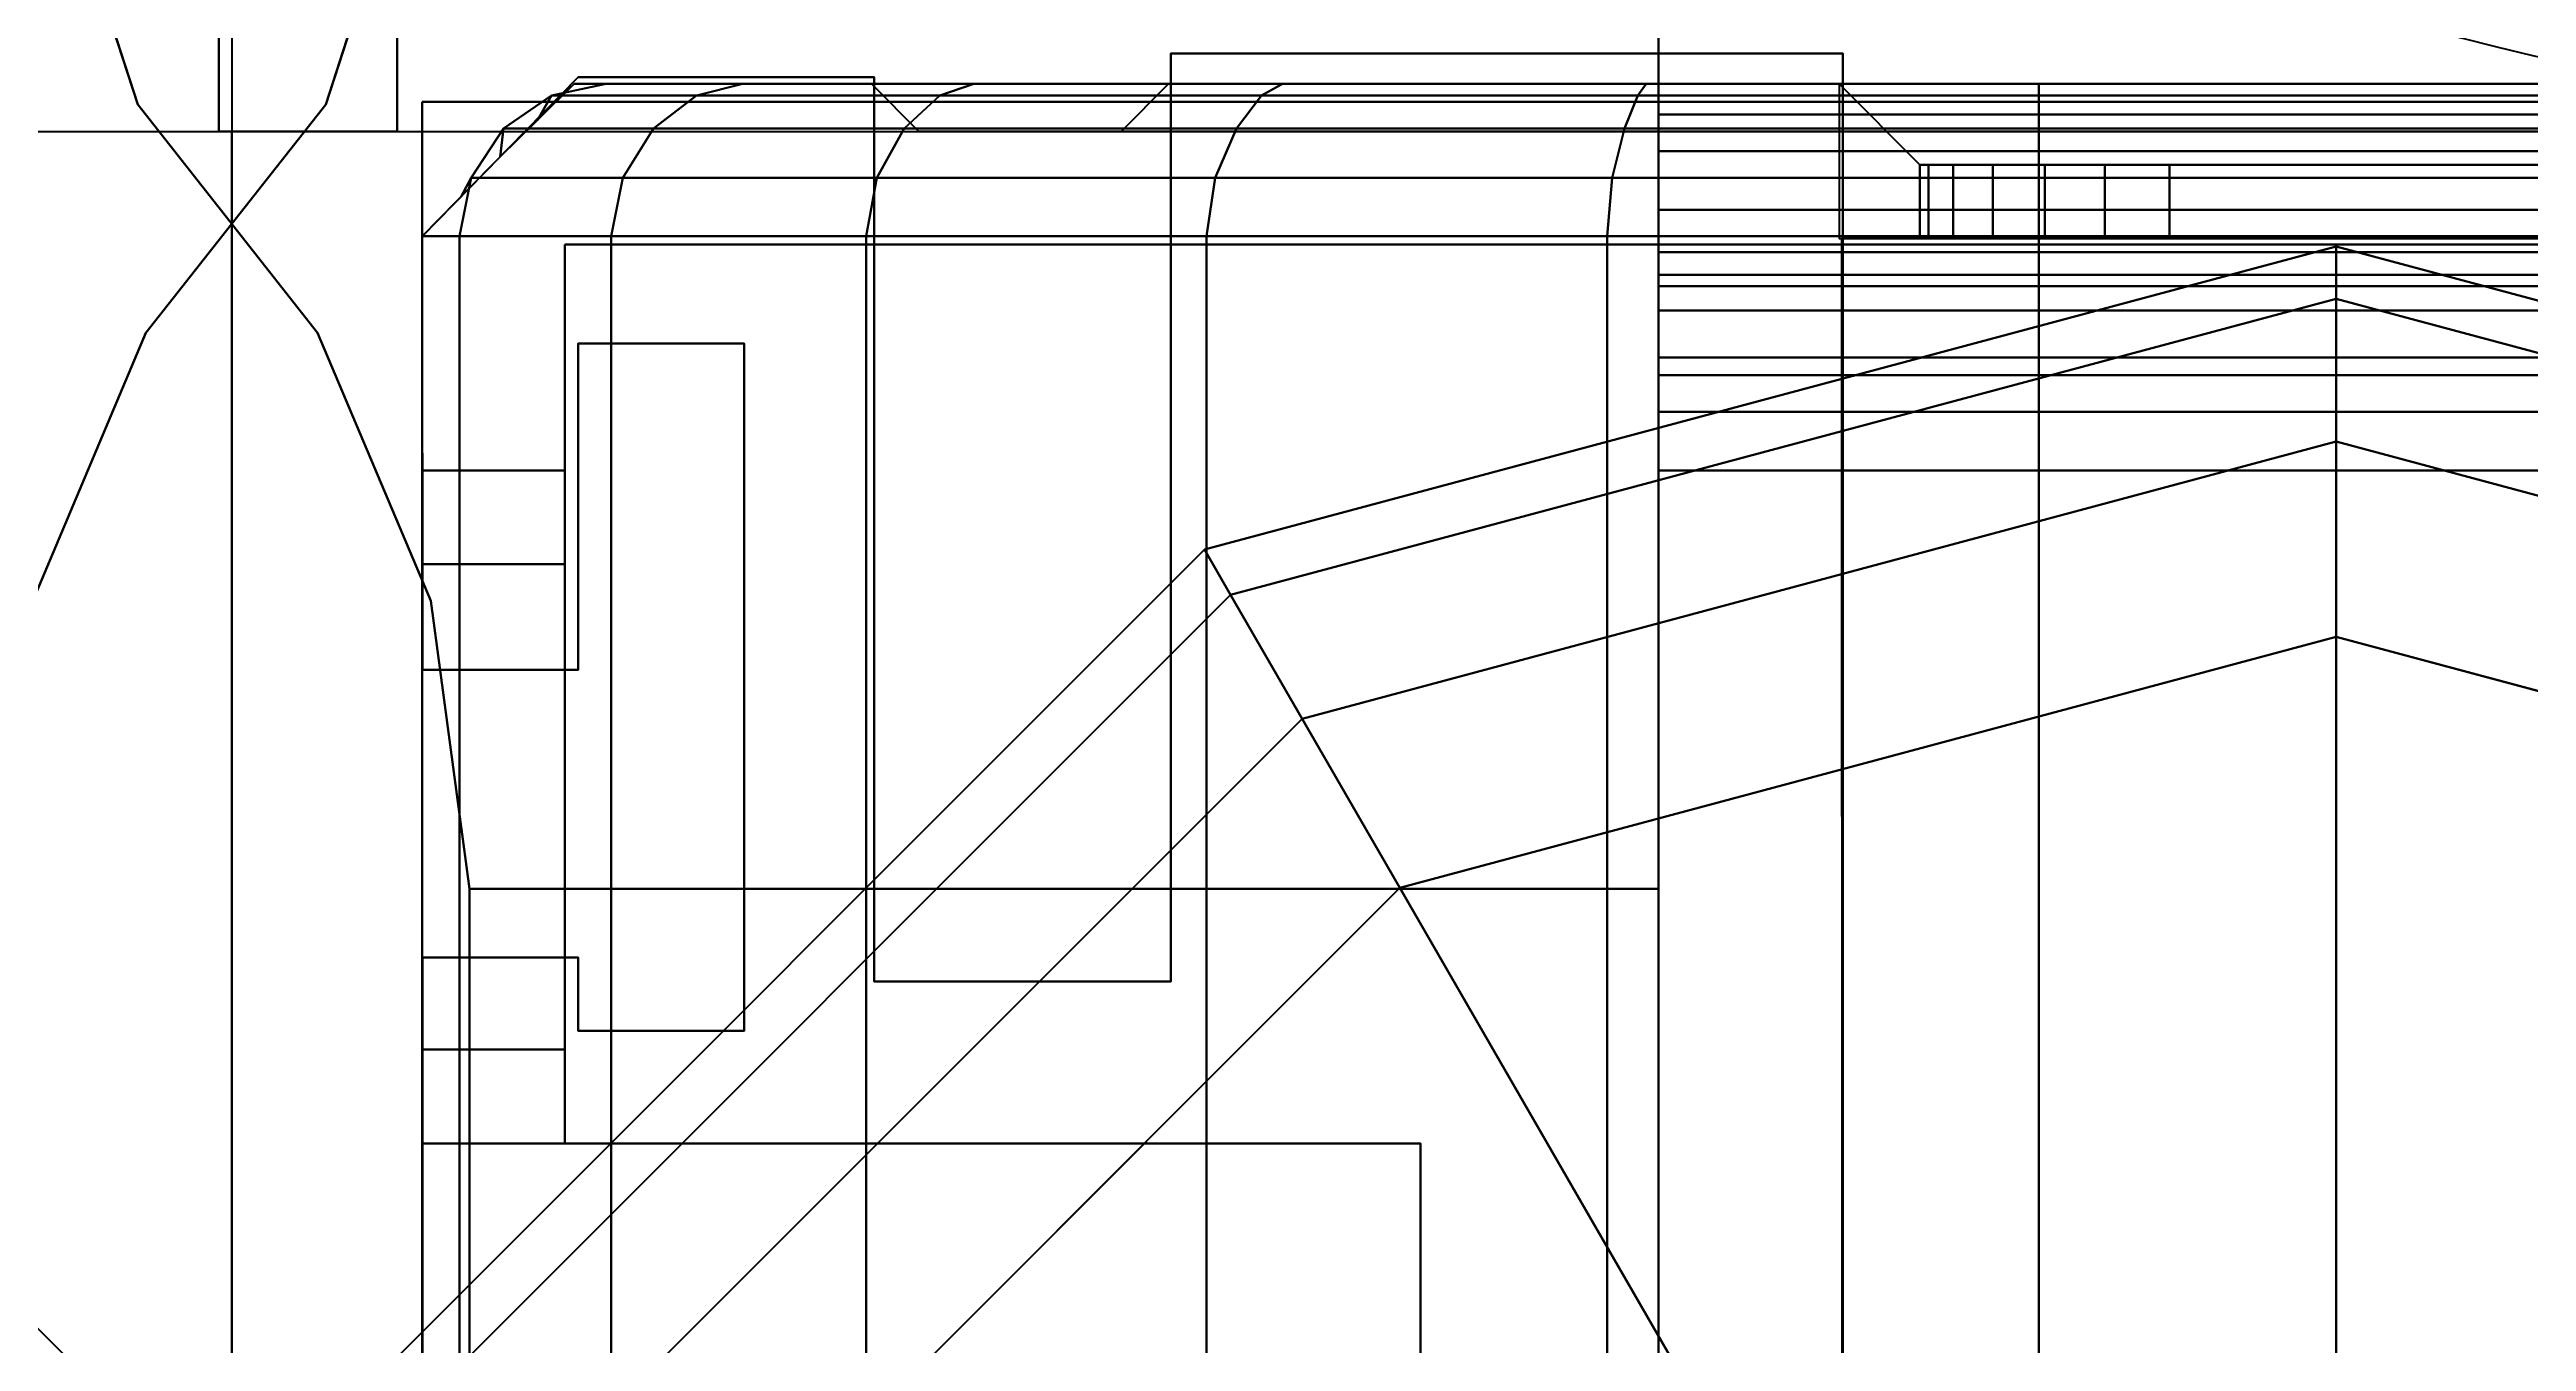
# Model space of a CAD drawing. Extents: x -170 to 1783, y -20 to 1205.
# Drawn here: x 216.554 to 217.596, y 979.902 to 980.445 of the extents above; entities that cross this region are included whole.
import ezdxf
from ezdxf.enums import TextEntityAlignment as Align

# ---------------------------------------------------------------- set-up
doc = ezdxf.new("R2010")
doc.units = 0
doc.header["$LTSCALE"] = 96
doc.header["$MEASUREMENT"] = 0
for name, color, linetype in [('A-FURN-3-PANEL-GLIDE', 7, 'Continuous'), ('A-FURN-3-PANEL-RACE', 7, 'Continuous'), ('A-FURN-3-PANEL-SIDE1', 7, 'Continuous'), ('A-FURN-3-PANEL-TOPCAP', 7, 'Continuous'), ('A-FURN-3-PANEL-TRIM', 7, 'Continuous'), ('A-FURN-3-WKSF-BRACKET', 7, 'Continuous'), ('A-FURN-P-PNLS', 7, 'Continuous'), ('A-FURN-P-WKSF', 7, 'Continuous'), ('A-FURN-P-WKSF-SUPPORT', 7, 'Continuous'), ('MAIN_FURN', 7, 'Continuous'), ('MAIN_PANEL', 7, 'Continuous'), ('MAIN_WKSURF', 7, 'Continuous'), ('MAIN_WRKSFC-SUPP', 7, 'Continuous')]:
    doc.layers.add(name, color=color, linetype=linetype)

# ---------------------------------------------------------------- blocks, each defined once
blk = doc.blocks.new('EC-EFP-444')
at = {"layer": 'A-FURN-3-PANEL-GLIDE', "color": 20, "linetype": 'Continuous', "invisible_edges": 12}
for points in [[(47.115, 1), (46.433, 0.6063), (46.7213, 0.318)], [(47.115, 1), (46.7213, 0.318), (47.115, 0.2125)], [(47.115, 1), (47.115, 0.2125), (47.5088, 0.318)], [(47.115, 1), (47.5088, 0.318), (47.797, 0.6063)]]:
    blk.add_3dface(points, dxfattribs=at)
at = {"layer": 'A-FURN-3-PANEL-GLIDE', "color": 20, "linetype": 'Continuous'}
for points in [[(47.2904, 0.8988, 0.3285), (47.797, 0.6063, 0.3285), (47.5088, 0.318, 0.3285), (47.2163, 0.8246, 0.3285)], [(47.115, 0.7975, 0.3285), (47.115, 0.2125, 0.3285), (46.7213, 0.318, 0.3285), (47.0138, 0.8246, 0.3285)], [(47.2163, 0.8246, 0.3285), (47.5088, 0.318, 0.3285), (47.115, 0.2125, 0.3285), (47.115, 0.7975, 0.3285)], [(47.797, 0.6063, 0.3285), (47.8681, 0.5652, 0.3065), (47.5498, 0.2469, 0.3065), (47.5088, 0.318, 0.3285)], [(47.8681, 0.5652, 0.022), (47.797, 0.6063), (47.5088, 0.318), (47.5498, 0.2469, 0.022)], [(47.8681, 0.5652, 0.3065), (47.9202, 0.5351, 0.2464), (47.5799, 0.1948, 0.2464), (47.5498, 0.2469, 0.3065)], [(47.9202, 0.5351, 0.0821), (47.8681, 0.5652, 0.022), (47.5498, 0.2469, 0.022), (47.5799, 0.1948, 0.0821)], [(47.9202, 0.5351, 0.2464), (47.9392, 0.5241, 0.1642), (47.5909, 0.1758, 0.1642), (47.5799, 0.1948, 0.2464)], [(47.9392, 0.5241, 0.1642), (47.9202, 0.5351, 0.0821), (47.5799, 0.1948, 0.0821), (47.5909, 0.1758, 0.1642)], [(47.115, 0.2125, 0.3285), (47.115, 0.1304, 0.3065), (46.6802, 0.2469, 0.3065), (46.7213, 0.318, 0.3285)], [(47.115, 0.1304, 0.022), (47.115, 0.2125), (46.7213, 0.318), (46.6802, 0.2469, 0.022)], [(47.5088, 0.318, 0.3285), (47.5498, 0.2469, 0.3065), (47.115, 0.1304, 0.3065), (47.115, 0.2125, 0.3285)], [(47.5498, 0.2469, 0.022), (47.5088, 0.318), (47.115, 0.2125), (47.115, 0.1304, 0.022)], [(47.115, 0.1304, 0.3065), (47.115, 0.0703, 0.2464), (46.6501, 0.1948, 0.2464), (46.6802, 0.2469, 0.3065)], [(47.115, 0.0703, 0.0821), (47.115, 0.1304, 0.022), (46.6802, 0.2469, 0.022), (46.6501, 0.1948, 0.0821)], [(47.5498, 0.2469, 0.3065), (47.5799, 0.1948, 0.2464), (47.115, 0.0703, 0.2464), (47.115, 0.1304, 0.3065)], [(47.5799, 0.1948, 0.0821), (47.5498, 0.2469, 0.022), (47.115, 0.1304, 0.022), (47.115, 0.0703, 0.0821)], [(47.115, 0.0703, 0.2464), (47.115, 0.0483, 0.1642), (46.6391, 0.1758, 0.1642), (46.6501, 0.1948, 0.2464)], [(47.115, 0.0483, 0.1642), (47.115, 0.0703, 0.0821), (46.6501, 0.1948, 0.0821), (46.6391, 0.1758, 0.1642)], [(47.5799, 0.1948, 0.2464), (47.5909, 0.1758, 0.1642), (47.115, 0.0483, 0.1642), (47.115, 0.0703, 0.2464)], [(47.5909, 0.1758, 0.1642), (47.5799, 0.1948, 0.0821), (47.115, 0.0703, 0.0821), (47.115, 0.0483, 0.1642)]]:
    blk.add_3dface(points, dxfattribs=at)
at = {"layer": 'A-FURN-3-PANEL-RACE', "color": 40, "linetype": 'Continuous'}
for points, invisible_edges in [([(0.5, 0.7375, 0.4563), (2.098, 0.7375, 0.4563), (47.5, 0.4255, 0.4563), (0.5, 0.4255, 0.4563)], 6), ([(0.5, 0.7375, 0.3963), (0.5, 0.4255, 0.3963), (47.5, 0.4255, 0.3963), (2.098, 0.7375, 0.3963)], 6), ([(45.902, 0.7375, 0.4563), (47.5, 0.7375, 0.4563), (47.5, 0.4255, 0.4563), (2.098, 0.7375, 0.4563)], 12), ([(45.902, 0.7375, 0.3963), (2.098, 0.7375, 0.3963), (47.5, 0.4255, 0.3963), (47.5, 0.7375, 0.3963)], 3), ([(0.5, 0.4255, 0.3963), (0.08, 0.4255, 0.3963), (0.08, -0.0125, 0.3963), (47.92, -0.0125, 0.3963)], 8), ([(0.5, 0.4255, 0.4563), (47.86, 0.0475, 0.4563), (0.14, 0.0475, 0.4563), (0.14, 0.4255, 0.4563)], 1), ([(47.5, 0.4255, 0.3963), (0.5, 0.4255, 0.3963), (47.92, -0.0125, 0.3963), (47.92, 0.4255, 0.3963)], 3), ([(47.5, 0.4255, 0.4563), (47.86, 0.4255, 0.4563), (47.86, 0.0475, 0.4563), (0.5, 0.4255, 0.4563)], 12), ([(47.5, 0.4255, 0.3963), (47.92, 0.4255, 0.3963), (47.86, 0.4255, 0.4563), (47.5, 0.4255, 0.4563)], 2), ([(47.92, 0.4255, 0.3963), (47.92, 0.4255, 1.7894), (47.86, 0.4255, 1.7894), (47.86, 0.4255, 0.4563)], 8), ([(47.86, 0.4255, 1.7894), (47.86, 0.386, 1.7894), (47.86, 0.1819, 1.4986), (47.86, 0.4255, 0.4563)], 4), ([(47.86, 0.4255, 0.4563), (47.86, 0.1819, 1.4986), (47.86, 0.1425, 1.4986), (47.86, 0.0475, 0.4563)], 5), ([(47.86, 0.1425, 3.1951), (47.86, 0.4255, 3.245), (47.86, 0.4255, 3.515), (47.86, 0.0475, 3.515)], 8), ([(47.86, 0.4255, 3.515), (47.92, 0.4255, 3.515), (47.92, -0.0125, 3.515), (47.86, 0.0475, 3.515)], 4), ([(47.92, 0.386, 1.7894), (47.92, 0.4255, 1.7894), (47.92, 0.4255, 0.3963), (47.92, 0.1819, 1.4986)], 4), ([(47.92, 0.1819, 1.4986), (47.92, 0.4255, 0.3963), (47.92, -0.0125, 0.3963), (47.92, 0.1425, 1.4986)], 5), ([(47.92, 0.4255, 3.245), (47.92, 0.1425, 3.1951), (47.92, -0.0125, 3.515), (47.92, 0.4255, 3.515)], 2), ([(47.4, 0.1425, 4.1797), (47.4, 0.1179, 4.1764), (47.4, 0.1024, 4.2344), (47.4, 0.1425, 4.2397)], 2), ([(47.86, 0.0475, 0.4563), (47.86, 0.1425, 1.4986), (47.86, 0.1425, 3.1951), (47.86, 0.0475, 3.515)], 5), ([(47.92, 0.1425, 3.1951), (47.92, 0.1425, 1.4986), (47.92, -0.0125, 0.3963), (47.92, -0.0125, 3.515)], 10), ([(47.4, 0.1179, 4.1764), (47.4, 0.095, 4.1669), (47.4, 0.065, 4.2189), (47.4, 0.1024, 4.2344)], 10), ([(47.4, 0.095, 4.1669), (47.4, 0.0753, 4.1519), (47.4, 0.0329, 4.1943), (47.4, 0.065, 4.2189)], 10), ([(47.4, 0.0753, 4.1519), (47.4, 0.0602, 4.1322), (47.4, 0.0082, 4.1622), (47.4, 0.0329, 4.1943)], 10), ([(47.4, 0.0602, 4.1322), (47.4, 0.0507, 4.1093), (47.4, -0.0072, 4.1248), (47.4, 0.0082, 4.1622)], 10), ([(0.14, 0.0475, 0.4563), (47.86, 0.0475, 0.4563), (47.86, 0.0475, 3.515), (0.14, 0.0475, 3.515)], 4), ([(0.6, 0.0475, 3.515), (47.4, 0.0475, 3.515), (47.4, 0.0475, 4.0847), (0.6, 0.0475, 4.0847)], 1), ([(47.4, 0.0507, 4.1093), (47.4, 0.0475, 4.0847), (47.4, -0.0125, 4.0847), (47.4, -0.0072, 4.1248)], 10), ([(47.4, 0.0475, 3.515), (47.4, -0.0125, 3.515), (47.4, -0.0125, 4.0847), (47.4, 0.0475, 4.0847)], 4), ([(47.86, 0.0475, 3.515), (47.92, -0.0125, 3.515), (47.4, -0.0125, 3.515), (47.4, 0.0475, 3.515)], 1), ([(47.92, -0.0125, 3.515), (47.92, -0.0125, 0.3963), (0.08, -0.0125, 0.3963), (0.08, -0.0125, 3.515)], 8), ([(47.4, -0.0125, 4.0847), (47.4, -0.0125, 3.515), (0.6, -0.0125, 3.515), (0.6, -0.0125, 4.0847)], 2)]:
    blk.add_3dface(points, dxfattribs=dict(at, invisible_edges=invisible_edges))
for points in [[(47.5, 0.7375, 0.3963), (47.5, 0.4255, 0.3963), (47.5, 0.4255, 0.4563), (47.5, 0.7375, 0.4563)], [(47.86, 0.4255, 3.245), (47.92, 0.4255, 3.245), (47.92, 0.4255, 3.515), (47.86, 0.4255, 3.515)], [(47.92, 0.4255, 1.7894), (47.92, 0.386, 1.7894), (47.86, 0.386, 1.7894), (47.86, 0.4255, 1.7894)], [(47.86, 0.1425, 3.1951), (47.92, 0.1425, 3.1951), (47.92, 0.4255, 3.245), (47.86, 0.4255, 3.245)], [(47.92, 0.386, 1.7894), (47.92, 0.1819, 1.4986), (47.86, 0.1819, 1.4986), (47.86, 0.386, 1.7894)], [(47.92, 0.1819, 1.4986), (47.92, 0.1425, 1.4986), (47.86, 0.1425, 1.4986), (47.86, 0.1819, 1.4986)], [(47.4, 0.1425, 4.1797), (47.4, 0.1425, 4.2397), (0.6, 0.1425, 4.2397), (0.6, 0.1425, 4.1797)], [(47.4, 0.1425, 4.2397), (47.4, 0.1024, 4.2344), (0.6, 0.1024, 4.2344), (0.6, 0.1425, 4.2397)], [(0.6, 0.1425, 4.1797), (0.6, 0.1179, 4.1764), (47.4, 0.1179, 4.1764), (47.4, 0.1425, 4.1797)], [(47.86, 0.1425, 1.4986), (47.92, 0.1425, 1.4986), (47.92, 0.1425, 3.1951), (47.86, 0.1425, 3.1951)], [(0.6, 0.1179, 4.1764), (0.6, 0.095, 4.1669), (47.4, 0.095, 4.1669), (47.4, 0.1179, 4.1764)], [(47.4, 0.1024, 4.2344), (47.4, 0.065, 4.2189), (0.6, 0.065, 4.2189), (0.6, 0.1024, 4.2344)], [(0.6, 0.095, 4.1669), (0.6, 0.0753, 4.1519), (47.4, 0.0753, 4.1519), (47.4, 0.095, 4.1669)], [(0.6, 0.0753, 4.1519), (0.6, 0.0602, 4.1322), (47.4, 0.0602, 4.1322), (47.4, 0.0753, 4.1519)], [(47.4, 0.065, 4.2189), (47.4, 0.0329, 4.1943), (0.6, 0.0329, 4.1943), (0.6, 0.065, 4.2189)], [(0.6, 0.0602, 4.1322), (0.6, 0.0507, 4.1093), (47.4, 0.0507, 4.1093), (47.4, 0.0602, 4.1322)], [(0.6, 0.0507, 4.1093), (0.6, 0.0475, 4.0847), (47.4, 0.0475, 4.0847), (47.4, 0.0507, 4.1093)], [(47.4, 0.0329, 4.1943), (47.4, 0.0082, 4.1622), (0.6, 0.0082, 4.1622), (0.6, 0.0329, 4.1943)], [(47.4, 0.0082, 4.1622), (47.4, -0.0072, 4.1248), (0.6, -0.0072, 4.1248), (0.6, 0.0082, 4.1622)], [(47.4, -0.0072, 4.1248), (47.4, -0.0125, 4.0847), (0.6, -0.0125, 4.0847), (0.6, -0.0072, 4.1248)]]:
    blk.add_3dface(points, dxfattribs=at)
at = {"layer": 'A-FURN-3-PANEL-SIDE1', "color": 7, "linetype": 'Continuous'}
for points in [[(47.3224, 1.955, 43.7401), (47.3228, 0.045, 43.7401), (0.6776, 0.045, 43.7401), (0.6776, 1.955, 43.7401)], [(47.3224, 0.045, 4.2397), (47.3224, 1.955, 4.2397), (0.6776, 1.955, 4.2397), (0.6776, 0.045, 4.2397)], [(47.3228, 0.045, 43.7401), (47.3224, 1.955, 43.7401), (47.3224, 1.955, 4.2397), (47.3224, 0.045, 4.2397)], [(47.3228, 0.045, 43.7401), (47.3224, 0.045, 4.2397), (0.6776, 0.045, 4.2397), (0.6776, 0.045, 43.7401)]]:
    blk.add_3dface(points, dxfattribs=at)
at = {"layer": 'A-FURN-3-PANEL-TOPCAP', "color": 60, "linetype": 'Continuous'}
for points, invisible_edges in [([(47.324, 2.02, 43.635), (47.324, -0.02, 43.635), (47.606, -0.02, 43.635), (47.606, 2.02, 43.635)], 5), ([(47.606, 2.02, 43.635), (47.606, -0.02, 43.635), (47.6259, 0, 43.635), (47.6259, 2, 43.635)], 5), ([(47.711, 2, 43.635), (47.711, 0, 43.635), (47.731, -0.02, 43.635), (47.731, 2.02, 43.635)], 5), ([(47.856, -0.02, 43.635), (47.856, 2.02, 43.635), (47.731, 2.02, 43.635), (47.731, -0.02, 43.635)], 5), ([(47.8715, 2.0047, 43.635), (47.856, 2.02, 43.635), (47.856, -0.02, 43.635), (47.8715, -0.0047, 43.635)], 10), ([(47.8715, -0.0047, 43.635), (47.8871, 0.0106, 43.635), (47.8871, 1.9894, 43.635), (47.8715, 2.0047, 43.635)], 10), ([(47.711, 0, 43.635), (47.711, 2, 43.635), (47.6259, 2, 43.635), (47.6259, 0, 43.635)], 5), ([(47.9035, 1.9727, 43.635), (47.8871, 1.9894, 43.635), (47.8871, 0.0106, 43.635), (47.9035, 0.0273, 43.635)], 10), ([(47.9035, 0.0273, 43.635), (47.92, 0.044, 43.635), (47.92, 1.956, 43.635), (47.9035, 1.9727, 43.635)], 8), ([(0.815, 0.045, 43.7401), (0.815, -0.02, 43.7741), (47.185, 0.014, 43.7401), (47.185, 0.045, 43.7401)], 1), ([(47.185, -0.02, 43.7741), (47.185, 0.014, 43.7401), (0.815, 0.014, 43.7401), (0.815, -0.02, 43.7741)], 5), ([(47.185, -0.02, 43.7741), (47.221, -0.02, 43.7693), (47.2122, 0.014, 43.7365), (47.185, 0.014, 43.7401)], 10), ([(47.221, -0.02, 43.7693), (47.2545, -0.02, 43.7554), (47.2375, 0.014, 43.726), (47.2122, 0.014, 43.7365)], 10), ([(47.2545, -0.02, 43.7554), (47.2833, -0.02, 43.7333), (47.2593, 0.014, 43.7093), (47.2375, 0.014, 43.726)], 10), ([(47.2833, -0.02, 43.7333), (47.3054, -0.02, 43.7045), (47.276, 0.014, 43.6875), (47.2593, 0.014, 43.7093)], 10), ([(47.3054, -0.02, 43.7045), (47.3193, -0.02, 43.671), (47.2864, 0.014, 43.6622), (47.276, 0.014, 43.6875)], 10), ([(47.3193, -0.02, 43.671), (47.324, -0.02, 43.635), (47.29, 0.014, 43.635), (47.2864, 0.014, 43.6622)], 8), ([(0.76, -0.02, 44.161), (47.24, -0.02, 44.161), (47.24, 0, 44.141), (0.76, 0, 44.141)], 10), ([(47.24, 0, 44.056), (0.76, 0, 44.056), (0.76, 0, 44.141), (47.24, 0, 44.141)], 10), ([(0.76, 0, 44.056), (47.24, 0, 44.056), (47.24, -0.02, 44.036), (0.76, -0.02, 44.036)], 10), ([(47.3727, -0.02, 44.1426), (47.3676, 0, 44.1232), (47.24, 0, 44.141), (47.24, -0.02, 44.161)], 5), ([(47.3676, 0, 44.1232), (47.3456, 0, 44.0411), (47.24, 0, 44.056), (47.24, 0, 44.141)], 5), ([(47.3456, 0, 44.0411), (47.3404, -0.02, 44.0218), (47.24, -0.02, 44.036), (47.24, 0, 44.056)], 5), ([(47.4431, 0, 43.998), (47.4331, -0.02, 43.9807), (47.3404, -0.02, 44.0218), (47.3456, 0, 44.0411)], 5), ([(47.4856, 0, 44.0717), (47.4431, 0, 43.998), (47.3456, 0, 44.0411), (47.3676, 0, 44.1232)], 5), ([(47.4956, -0.02, 44.0891), (47.4856, 0, 44.0717), (47.3676, 0, 44.1232), (47.3727, -0.02, 44.1426)], 5), ([(47.5252, 0, 43.9301), (47.5111, -0.02, 43.9159), (47.4331, -0.02, 43.9807), (47.4431, 0, 43.998)], 5), ([(47.5854, 0, 43.9903), (47.5252, 0, 43.9301), (47.4431, 0, 43.998), (47.4856, 0, 44.0717)], 5), ([(47.5995, -0.02, 44.0044), (47.5854, 0, 43.9903), (47.4856, 0, 44.0717), (47.4956, -0.02, 44.0891)], 5), ([(47.5858, 0, 43.8424), (47.5685, -0.02, 43.8323), (47.5111, -0.02, 43.9159), (47.5252, 0, 43.9301)], 5), ([(47.6595, 0, 43.8849), (47.5858, 0, 43.8424), (47.5252, 0, 43.9301), (47.5854, 0, 43.9903)], 5), ([(47.6202, 0, 43.7415), (47.601, -0.02, 43.7363), (47.5685, -0.02, 43.8323), (47.5858, 0, 43.8424)], 5), ([(47.6768, -0.02, 43.8949), (47.6595, 0, 43.8849), (47.5854, 0, 43.9903), (47.5995, -0.02, 44.0044)], 5), ([(47.7024, 0, 43.7635), (47.6202, 0, 43.7415), (47.5858, 0, 43.8424), (47.6595, 0, 43.8849)], 5), ([(47.6259, 0, 43.635), (47.606, -0.02, 43.635), (47.601, -0.02, 43.7363), (47.6202, 0, 43.7415)], 4), ([(47.711, 0, 43.635), (47.6259, 0, 43.635), (47.6202, 0, 43.7415), (47.7024, 0, 43.7635)], 4), ([(47.7217, -0.02, 43.7687), (47.7024, 0, 43.7635), (47.6595, 0, 43.8849), (47.6768, -0.02, 43.8949)], 5), ([(47.731, -0.02, 43.635), (47.711, 0, 43.635), (47.7024, 0, 43.7635), (47.7217, -0.02, 43.7687)], 4), ([(0.76, -0.02, 44.161), (0.76, -0.02, 44.286), (47.24, -0.02, 44.286), (47.24, -0.02, 44.161)], 5), ([(47.185, -0.02, 43.7741), (0.815, -0.02, 43.7741), (0.76, -0.02, 44.036), (47.24, -0.02, 44.036)], 10), ([(47.185, -0.02, 43.7741), (47.24, -0.02, 44.036), (47.3404, -0.02, 44.0218), (47.221, -0.02, 43.7693)], 5), ([(47.4331, -0.02, 43.9807), (47.2545, -0.02, 43.7554), (47.221, -0.02, 43.7693), (47.3404, -0.02, 44.0218)], 5), ([(47.4051, -0.02, 44.2633), (47.3727, -0.02, 44.1426), (47.24, -0.02, 44.161), (47.24, -0.02, 44.286)], 5), ([(47.2545, -0.02, 43.7554), (47.4331, -0.02, 43.9807), (47.5111, -0.02, 43.9159), (47.2833, -0.02, 43.7333)], 5), ([(47.5685, -0.02, 43.8323), (47.3054, -0.02, 43.7045), (47.2833, -0.02, 43.7333), (47.5111, -0.02, 43.9159)], 5), ([(47.3054, -0.02, 43.7045), (47.5685, -0.02, 43.8323), (47.601, -0.02, 43.7363), (47.3193, -0.02, 43.671)], 5), ([(47.3193, -0.02, 43.671), (47.601, -0.02, 43.7363), (47.606, -0.02, 43.635), (47.324, -0.02, 43.635)], 1), ([(47.5581, -0.02, 44.1974), (47.4956, -0.02, 44.0891), (47.3727, -0.02, 44.1426), (47.4051, -0.02, 44.2633)], 5), ([(47.6879, -0.02, 44.0929), (47.5995, -0.02, 44.0044), (47.4956, -0.02, 44.0891), (47.5581, -0.02, 44.1974)], 5), ([(47.7851, -0.02, 43.9575), (47.6768, -0.02, 43.8949), (47.5995, -0.02, 44.0044), (47.6879, -0.02, 44.0929)], 5), ([(47.8425, -0.02, 43.8011), (47.7217, -0.02, 43.7687), (47.6768, -0.02, 43.8949), (47.7851, -0.02, 43.9575)], 5), ([(47.856, -0.02, 43.635), (47.731, -0.02, 43.635), (47.7217, -0.02, 43.7687), (47.8425, -0.02, 43.8011)], 4)]:
    blk.add_3dface(points, dxfattribs=dict(at, invisible_edges=invisible_edges))
for points in [[(0.76, 0.044, 44.35), (0.76, 1.956, 44.35), (47.24, 1.956, 44.35), (47.24, 0.044, 44.35)], [(47.4216, 0.044, 44.3252), (47.24, 0.044, 44.35), (47.24, 1.956, 44.35), (47.4216, 1.956, 44.3252)], [(47.5901, 0.044, 44.2528), (47.4216, 0.044, 44.3252), (47.4216, 1.956, 44.3252), (47.5901, 1.956, 44.2528)], [(47.7332, 0.044, 44.1382), (47.5901, 0.044, 44.2528), (47.5901, 1.956, 44.2528), (47.7332, 1.956, 44.1382)], [(47.8405, 0.044, 43.9895), (47.7332, 0.044, 44.1382), (47.7332, 1.956, 44.1382), (47.8405, 1.956, 43.9895)], [(47.9043, 0.044, 43.8177), (47.8405, 0.044, 43.9895), (47.8405, 1.956, 43.9895), (47.9043, 1.956, 43.8177)], [(47.92, 0.044, 43.635), (47.9043, 0.044, 43.8177), (47.9043, 1.956, 43.8177), (47.92, 1.956, 43.635)], [(0.76, 0.0195, 44.3451), (0.76, 0.044, 44.35), (47.24, 0.044, 44.35), (47.24, 0.0195, 44.3451)], [(47.185, 0.045, 43.7401), (47.185, 0.014, 43.7401), (47.2122, 0.014, 43.7365), (47.2122, 0.045, 43.7365)], [(47.2122, 0.045, 43.7365), (47.2122, 0.014, 43.7365), (47.2375, 0.014, 43.726), (47.2375, 0.045, 43.726)], [(47.2375, 0.045, 43.726), (47.2375, 0.014, 43.726), (47.2593, 0.014, 43.7093), (47.2593, 0.045, 43.7093)], [(47.4216, 0.044, 44.3252), (47.4194, 0.0195, 44.3203), (47.24, 0.0195, 44.3451), (47.24, 0.044, 44.35)], [(47.2593, 0.045, 43.7093), (47.2593, 0.014, 43.7093), (47.276, 0.014, 43.6875), (47.276, 0.045, 43.6875)], [(47.276, 0.045, 43.6875), (47.276, 0.014, 43.6875), (47.2864, 0.014, 43.6622), (47.2864, 0.045, 43.6622)], [(47.2864, 0.045, 43.6622), (47.2864, 0.014, 43.6622), (47.29, 0.014, 43.635), (47.29, 0.045, 43.635)], [(47.29, 0.014, 43.635), (47.324, -0.02, 43.635), (47.324, 0.045, 43.635), (47.29, 0.045, 43.635)], [(47.5901, 0.044, 44.2528), (47.5864, 0.0195, 44.248), (47.4194, 0.0195, 44.3203), (47.4216, 0.044, 44.3252)], [(47.7332, 0.044, 44.1382), (47.7287, 0.0195, 44.1337), (47.5864, 0.0195, 44.248), (47.5901, 0.044, 44.2528)], [(47.8405, 0.044, 43.9895), (47.8356, 0.0195, 43.9859), (47.7287, 0.0195, 44.1337), (47.7332, 0.044, 44.1382)], [(47.9043, 0.044, 43.8177), (47.8994, 0.0195, 43.8155), (47.8356, 0.0195, 43.9859), (47.8405, 0.044, 43.9895)], [(47.92, 0.044, 43.635), (47.9035, 0.0273, 43.635), (47.8994, 0.0195, 43.8155), (47.9043, 0.044, 43.8177)], [(47.9035, 0.0273, 43.635), (47.8871, 0.0106, 43.635), (47.8857, -0.0013, 43.8104), (47.8994, 0.0195, 43.8155)], [(0.76, -0.0013, 44.3313), (0.76, 0.0195, 44.3451), (47.24, 0.0195, 44.3451), (47.24, -0.0013, 44.3313)], [(47.4194, 0.0195, 44.3203), (47.4143, -0.0013, 44.3065), (47.24, -0.0013, 44.3313), (47.24, 0.0195, 44.3451)], [(47.5864, 0.0195, 44.248), (47.5775, -0.0013, 44.2349), (47.4143, -0.0013, 44.3065), (47.4194, 0.0195, 44.3203)], [(47.7287, 0.0195, 44.1337), (47.7172, -0.0013, 44.1222), (47.5775, -0.0013, 44.2349), (47.5864, 0.0195, 44.248)], [(47.8356, 0.0195, 43.9859), (47.8226, -0.0013, 43.977), (47.7172, -0.0013, 44.1222), (47.7287, 0.0195, 44.1337)], [(47.8994, 0.0195, 43.8155), (47.8857, -0.0013, 43.8104), (47.8226, -0.0013, 43.977), (47.8356, 0.0195, 43.9859)], [(47.8871, 0.0106, 43.635), (47.8715, -0.0047, 43.635), (47.8656, -0.0151, 43.8047), (47.8857, -0.0013, 43.8104)], [(0.76, -0.0151, 44.3105), (0.76, -0.0013, 44.3313), (47.24, -0.0013, 44.3313), (47.24, -0.0151, 44.3105)], [(47.4143, -0.0013, 44.3065), (47.4087, -0.0151, 44.2864), (47.24, -0.0151, 44.3105), (47.24, -0.0013, 44.3313)], [(47.5775, -0.0013, 44.2349), (47.5669, -0.0151, 44.2168), (47.4087, -0.0151, 44.2864), (47.4143, -0.0013, 44.3065)], [(47.7172, -0.0013, 44.1222), (47.7022, -0.0151, 44.1072), (47.5669, -0.0151, 44.2168), (47.5775, -0.0013, 44.2349)], [(47.8226, -0.0013, 43.977), (47.8045, -0.0151, 43.9663), (47.7022, -0.0151, 44.1072), (47.7172, -0.0013, 44.1222)], [(47.8857, -0.0013, 43.8104), (47.8656, -0.0151, 43.8047), (47.8045, -0.0151, 43.9663), (47.8226, -0.0013, 43.977)], [(47.8715, -0.0047, 43.635), (47.856, -0.02, 43.635), (47.8425, -0.02, 43.8011), (47.8656, -0.0151, 43.8047)], [(0.76, -0.02, 44.286), (0.76, -0.0151, 44.3105), (47.24, -0.0151, 44.3105), (47.24, -0.02, 44.286)], [(47.4087, -0.0151, 44.2864), (47.4051, -0.02, 44.2633), (47.24, -0.02, 44.286), (47.24, -0.0151, 44.3105)], [(47.5669, -0.0151, 44.2168), (47.5581, -0.02, 44.1974), (47.4051, -0.02, 44.2633), (47.4087, -0.0151, 44.2864)], [(47.7022, -0.0151, 44.1072), (47.6879, -0.02, 44.0929), (47.5581, -0.02, 44.1974), (47.5669, -0.0151, 44.2168)], [(47.8045, -0.0151, 43.9663), (47.7851, -0.02, 43.9575), (47.6879, -0.02, 44.0929), (47.7022, -0.0151, 44.1072)], [(47.8656, -0.0151, 43.8047), (47.8425, -0.02, 43.8011), (47.7851, -0.02, 43.9575), (47.8045, -0.0151, 43.9663)]]:
    blk.add_3dface(points, dxfattribs=at)
at = {"layer": 'A-FURN-3-PANEL-TRIM', "color": 60, "linetype": 'Continuous'}
for points in [[(47.4, 0.3185, 3.5747), (47.4, 2.1348, 3.5747), (47.4, 2.1348, 4.2397), (47.4, 0.3185, 4.2397)], [(47.9, 1.6815, 4.2397), (47.9, 1.6815, 3.5747), (47.9, 0.3185, 3.5747), (47.9, 0.3185, 4.2397)], [(47.9198, 1.6527, 43.635), (47.9198, 1.6527, 4.2397), (47.9198, 0.3473, 4.2397), (47.9198, 0.3473, 43.635)], [(47.8543, 0.3782, 4.2397), (47.7845, 0.3782, 4.2397), (47.7845, 0.3782, 43.635), (47.8543, 0.3782, 43.635)], [(47.7845, 0.3782, 43.635), (47.7845, 0.3782, 4.2397), (47.7845, 0.0891, 4.2397), (47.7845, 0.0891, 43.635)], [(47.8543, 0.3473, 43.635), (47.8543, 0.3473, 4.2397), (47.8543, 0.3782, 4.2397), (47.8543, 0.3782, 43.635)], [(47.7299, 0.3574, 4.2397), (47.605, 0.3574, 4.2397), (47.605, 0.3574, 43.635), (47.7299, 0.3574, 43.635)], [(47.605, 0.3574, 43.635), (47.605, 0.3574, 4.2397), (47.605, -0.0328, 4.2397), (47.605, -0.0328, 43.635)], [(47.7299, -0.0228, 43.635), (47.7299, -0.0228, 4.2397), (47.7299, 0.3574, 4.2397), (47.7299, 0.3574, 43.635)], [(47.9198, 0.3473, 4.2397), (47.8543, 0.3473, 4.2397), (47.8543, 0.3473, 43.635), (47.9198, 0.3473, 43.635)], [(47.9, 0.3185, 4.2397), (47.9, 0.3185, 4.013), (47.4, 0.3185, 4.013), (47.4, 0.3185, 4.2397)], [(47.4, -0.1348, 3.8013), (47.4, 0.3185, 3.8013), (47.4, 0.3185, 4.013), (47.4, -0.1348, 4.013)], [(47.4, 0.3185, 3.8013), (47.9, 0.3185, 3.8013), (47.9, 0.3185, 3.5747), (47.4, 0.3185, 3.5747)], [(47.9, 0.3185, 3.8013), (47.9163, 0.1973, 3.8013), (47.9163, 0.1973, 4.013), (47.9, 0.3185, 4.013)], [(47.8543, 0.2263, 4.2397), (47.9198, 0.2263, 4.2397), (47.9198, 0.2263, 43.635), (47.8543, 0.2263, 43.635)], [(47.8543, 0.0891, 43.635), (47.8543, 0.0891, 4.2397), (47.8543, 0.2263, 4.2397), (47.8543, 0.2263, 43.635)], [(47.9198, 0.2263, 43.635), (47.9198, 0.2263, 4.2397), (47.9198, 0.044, 4.2397), (47.92, 0.044, 43.635)], [(47.9163, 0.1973, 3.8013), (47.9639, 0.0847, 3.8013), (47.9639, 0.0847, 4.013), (47.9163, 0.1973, 4.013)], [(47.7845, 0.0891, 4.2397), (47.8543, 0.0891, 4.2397), (47.8543, 0.0891, 43.635), (47.7845, 0.0891, 43.635)], [(47.9639, 0.0847, 3.8013), (48.0395, -0.0114, 3.8013), (48.0395, -0.0114, 4.013), (47.9639, 0.0847, 4.013)], [(47.3224, -0.0328, 4.2397), (47.3224, 0.045, 4.2397), (47.3224, 0.045, 43.635), (47.3224, -0.0328, 43.635)], [(47.8543, -0.0228, 4.2397), (47.8543, -0.0228, 43.635), (47.92, 0.044, 43.635), (47.9198, 0.044, 4.2397)], [(48.0395, -0.0114, 3.8013), (48.0735, -0.1159, 3.8013), (48.0735, -0.1159, 4.013), (48.0395, -0.0114, 4.013)], [(47.8543, -0.0228, 4.2397), (47.7299, -0.0228, 4.2397), (47.7299, -0.0228, 43.635), (47.8543, -0.0228, 43.635)], [(47.605, -0.0328, 4.2397), (47.3224, -0.0328, 4.2397), (47.3224, -0.0328, 43.635), (47.605, -0.0328, 43.635)]]:
    blk.add_3dface(points, dxfattribs=at)
for points, invisible_edges in [([(47.4, 2.1348, 3.5747), (47.4, 0.3185, 3.5747), (47.9, 0.3185, 3.5747), (47.9, 1.6815, 3.5747)], 10), ([(47.4, 2.1348, 4.2397), (47.9, 1.6815, 4.2397), (47.9, 0.3185, 4.2397), (47.4, 0.3185, 4.2397)], 5), ([(47.605, -0.0328, 43.635), (47.3224, -0.0328, 43.635), (47.3224, 2.0328, 43.635), (47.605, 2.0328, 43.635)], 8), ([(47.8543, 1.6527, 43.635), (47.9198, 1.6527, 43.635), (47.9198, 0.3473, 43.635), (47.8543, 0.3473, 43.635)], 8), ([(47.7299, 0.3574, 43.635), (47.605, 0.3574, 43.635), (47.605, 1.6426, 43.635), (47.7299, 1.6426, 43.635)], 10), ([(47.8543, 0.3782, 43.635), (47.7845, 0.3782, 43.635), (47.7845, 1.6218, 43.635), (47.8543, 1.6218, 43.635)], 10), ([(47.9, 0.3185, 3.8013), (47.4, -0.1348, 3.8013), (47.9639, 0.0847, 3.8013), (47.9163, 0.1973, 3.8013)], 3), ([(47.9, 0.3185, 4.013), (47.9163, 0.1973, 4.013), (47.9639, 0.0847, 4.013), (47.4, -0.1348, 4.013)], 12), ([(47.9, 0.3185, 3.8013), (47.4, 0.3185, 3.8013), (47.4, -0.1348, 3.8013)], 12), ([(47.4, -0.1348, 4.013), (47.4, 0.3185, 4.013), (47.9, 0.3185, 4.013)], 12), ([(47.9198, 0.2263, 43.635), (47.92, 0.044, 43.635), (47.8543, -0.0228, 43.635), (47.8543, 0.2263, 43.635)], 4), ([(47.9639, 0.0847, 3.8013), (47.4, -0.1348, 3.8013), (48.0735, -0.1159, 3.8013), (48.0395, -0.0114, 3.8013)], 3), ([(47.9639, 0.0847, 4.013), (48.0395, -0.0114, 4.013), (48.0735, -0.1159, 4.013), (47.4, -0.1348, 4.013)], 12), ([(47.7845, 0.0891, 43.635), (47.8543, 0.0891, 43.635), (47.8543, -0.0228, 43.635), (47.7299, -0.0228, 43.635)], 10)]:
    blk.add_3dface(points, dxfattribs=dict(at, invisible_edges=invisible_edges))
at = {"layer": 'A-FURN-P-PNLS', "color": 60, "linetype": 'Continuous'}
for p, q in [((48, 2), (48, 0)), ((48, 0), (0, 0))]:
    blk.add_line(p, q, dxfattribs=at)
at = {"layer": 'MAIN_PANEL', "color": 7, "linetype": 'Continuous'}
for p in [(48, 0), (48, 0, 43.663), (48, 0)]:
    blk.add_point(p, dxfattribs=at)
blk = doc.blocks.new('EC-EFP-456')
at = {"layer": 'A-FURN-3-PANEL-GLIDE', "color": 20, "linetype": 'Continuous'}
for points in [[(0.4201, 0.1948, 0.2464), (0.4091, 0.1758, 0.1642), (0.0608, 0.5241, 0.1642), (0.0798, 0.5351, 0.2464)], [(0.4091, 0.1758, 0.1642), (0.4201, 0.1948, 0.0821), (0.0798, 0.5351, 0.0821), (0.0608, 0.5241, 0.1642)]]:
    blk.add_3dface(points, dxfattribs=at)
at = {"layer": 'A-FURN-3-PANEL-TRIM', "color": 60, "linetype": 'Continuous'}
for points, invisible_edges in [([(0.0361, 0.0847, 3.5747), (0.6, -0.1348, 3.5747), (0.1, 0.3185, 3.5747), (0.0837, 0.1973, 3.5747)], 3), ([(0.0361, 0.0847, 4.2397), (0.0837, 0.1973, 4.2397), (0.1, 0.3185, 4.2397), (0.6, -0.1348, 4.2397)], 12), ([(0.0361, 0.0847, 3.8013), (0.0837, 0.1973, 3.8013), (0.1, 0.3185, 3.8013), (0.6, -0.1348, 3.8013)], 12), ([(0.0361, 0.0847, 4.013), (0.6, -0.1348, 4.013), (0.1, 0.3185, 4.013), (0.0837, 0.1973, 4.013)], 3), ([(-0.0735, -0.1159, 3.5747), (0.6, -0.1348, 3.5747), (0.0361, 0.0847, 3.5747), (-0.0395, -0.0114, 3.5747)], 3), ([(-0.0735, -0.1159, 4.2397), (-0.0395, -0.0114, 4.2397), (0.0361, 0.0847, 4.2397), (0.6, -0.1348, 4.2397)], 12), ([(-0.0735, -0.1159, 3.8013), (-0.0395, -0.0114, 3.8013), (0.0361, 0.0847, 3.8013), (0.6, -0.1348, 3.8013)], 12), ([(-0.0735, -0.1159, 4.013), (0.6, -0.1348, 4.013), (0.0361, 0.0847, 4.013), (-0.0395, -0.0114, 4.013)], 3)]:
    blk.add_3dface(points, dxfattribs=dict(at, invisible_edges=invisible_edges))
for points in [[(0.0361, 0.0847, 4.013), (0.0837, 0.1973, 4.013), (0.0837, 0.1973, 4.2397), (0.0361, 0.0847, 4.2397)], [(0.0361, 0.0847, 3.5747), (0.0837, 0.1973, 3.5747), (0.0837, 0.1973, 3.8013), (0.0361, 0.0847, 3.8013)], [(-0.0395, -0.0114, 4.013), (0.0361, 0.0847, 4.013), (0.0361, 0.0847, 4.2397), (-0.0395, -0.0114, 4.2397)], [(-0.0395, -0.0114, 3.5747), (0.0361, 0.0847, 3.5747), (0.0361, 0.0847, 3.8013), (-0.0395, -0.0114, 3.8013)], [(-0.0735, -0.1159, 4.013), (-0.0395, -0.0114, 4.013), (-0.0395, -0.0114, 4.2397), (-0.0735, -0.1159, 4.2397)], [(-0.0735, -0.1159, 3.5747), (-0.0395, -0.0114, 3.5747), (-0.0395, -0.0114, 3.8013), (-0.0735, -0.1159, 3.8013)]]:
    blk.add_3dface(points, dxfattribs=at)
at = {"layer": 'A-FURN-P-PNLS', "color": 60, "linetype": 'Continuous'}
for p, q in [((0, 0), (0, 2)), ((48, 0), (0, 0))]:
    blk.add_line(p, q, dxfattribs=at)
at = {"layer": 'MAIN_PANEL', "color": 7, "linetype": 'Continuous'}
for p in [(0, 0), (0, 0, 55.663), (0, 0), (0, 0)]:
    blk.add_point(p, dxfattribs=at)
blk = doc.blocks.new('EC-WS-424-T')
at = {"layer": 'A-FURN-P-WKSF', "color": 7, "linetype": 'Continuous'}
blk.add_arc((46.75, -1.25), 1.25, 0, 90, dxfattribs=at)
at = {"layer": 'MAIN_WKSURF', "color": 7, "linetype": 'Continuous'}
blk.add_point((48, 0), dxfattribs=at)
blk.add_point((48, 0), dxfattribs=at)
blk = doc.blocks.new('EC-WYC-46-2424-T')
at = {"layer": 'A-FURN-P-WKSF', "color": 7, "linetype": 'Continuous'}
blk.add_arc((1.25, -1.25), 1.25, 90, 180, dxfattribs=at)
at = {"layer": 'MAIN_WKSURF', "color": 7, "linetype": 'Continuous'}
blk.add_point((0, 0), dxfattribs=at)
blk.add_point((0, 0), dxfattribs=at)
blk = doc.blocks.new('EC-JUS-CANT-SHD-CR')
at = {"layer": 'A-FURN-3-WKSF-BRACKET', "color": 30, "linetype": 'Continuous'}
for points in [[(0.0055, 0, 19.5), (0.0055, 0, 28.425), (-0.0695, 0, 28.425), (-0.0695, 0, 19.5)], [(0.0055, -0.665, 19.5), (0.0055, 0, 19.5), (-0.0695, 0, 19.5), (-0.0695, -0.665, 19.5)], [(-0.0695, -0.665, 28.425), (-0.0695, 0, 28.425), (0.0055, 0, 28.425), (0.0055, -0.665, 28.425)]]:
    blk.add_3dface(points, dxfattribs=at)
for points, invisible_edges in [([(-0.0695, -0.665, 28.425), (-0.0695, -0.665, 19.5), (-0.0695, 0, 19.5)], 13), ([(-0.0695, 0, 19.5), (-0.0695, 0, 28.425), (-0.0695, -0.665, 28.425)], 12), ([(0.0055, -0.665, 28.5), (0.0055, 0, 19.5), (0.0055, -0.665, 19.5)], 13), ([(0.0055, 0, 28.425), (0.0055, 0, 19.5), (0.0055, -0.665, 28.425)], 2)]:
    blk.add_3dface(points, dxfattribs=dict(at, invisible_edges=invisible_edges))
at = {"layer": 'A-FURN-P-WKSF-SUPPORT', "color": 212, "linetype": 'Continuous'}
blk.add_line((0, -15.915), (0, 0), dxfattribs=at)
at = {"layer": 'MAIN_WRKSFC-SUPP', "color": 7, "linetype": 'Continuous'}
blk.add_point((0, 0), dxfattribs=at)
blk.add_point((0, 0), dxfattribs=at)
blk.add_point((0, 0), dxfattribs=at)
blk = doc.blocks.new('EC-FRMGL-412-F')
at = {"layer": 'MAIN_FURN', "color": 7, "linetype": 'Continuous'}
blk.add_point((47.992, -0.0113), dxfattribs=at)

msp = doc.modelspace()

# ---------------------------------------------------------------- block references
at = {"layer": 'MAIN_FURN', "color": 47, "linetype": 'Continuous', "rotation": 180}
msp.add_blockref('EC-FRMGL-412-F', (264.63923, 980.39949, 15), dxfattribs=at)
at = {"layer": 'MAIN_PANEL', "color": 47, "linetype": 'Continuous'}
ref = msp.add_blockref('EC-EFP-456', (216.63112, 980.41082), dxfattribs=dict(at, rotation=180))
ref.add_attrib('CAPMC', 'ECH', dxfattribs={"color": 47, "linetype": 'Continuous', "height": 0.000000012, "width": 0.666667}).set_placement((216.63112, 980.41082), align=Align.BOTTOM_LEFT)
ref.add_attrib('CAPPN', 'EC-EFP-456', dxfattribs={"color": 47, "linetype": 'Continuous', "height": 0.000000012, "width": 0.666667}).set_placement((216.63112, 980.41082), align=Align.BOTTOM_LEFT)
ref.add_attrib('CAPMG', 'RSI', dxfattribs={"color": 47, "linetype": 'Continuous', "height": 0.000000012, "width": 0.666667}).set_placement((216.63112, 980.41082), align=Align.BOTTOM_LEFT)
ref.add_attrib('CAPQTY', '1', dxfattribs={"color": 47, "linetype": 'Continuous', "height": 0.000000012, "width": 0.666667}).set_placement((216.63112, 980.41082), align=Align.BOTTOM_LEFT)
at = {"layer": 'MAIN_PANEL', "color": 47, "linetype": 'Continuous', "rotation": 180}
msp.add_blockref('EC-EFP-444', (264.63112, 980.41082), dxfattribs=at)
at = {"layer": 'MAIN_WKSURF', "color": 47, "linetype": 'Continuous'}
ref = msp.add_blockref('EC-WYC-46-2424-T', (216.63112, 980.41082), dxfattribs=dict(at, rotation=180))
ref.add_attrib('CAPMC', 'ECH', dxfattribs={"color": 47, "linetype": 'Continuous', "height": 0.000000012, "width": 0.666667}).set_placement((216.63112, 980.41082), align=Align.BOTTOM_LEFT)
ref.add_attrib('CAPPN', 'EC-WYC-46-2424-T', dxfattribs={"color": 47, "linetype": 'Continuous', "height": 0.000000012, "width": 0.666667}).set_placement((216.63112, 980.41082), align=Align.BOTTOM_LEFT)
ref.add_attrib('CAPMG', 'RSI', dxfattribs={"color": 47, "linetype": 'Continuous', "height": 0.000000012, "width": 0.666667}).set_placement((216.63112, 980.41082), align=Align.BOTTOM_LEFT)
ref.add_attrib('CAPQTY', '1', dxfattribs={"color": 47, "linetype": 'Continuous', "height": 0.000000012, "width": 0.666667}).set_placement((216.63112, 980.41082), align=Align.BOTTOM_LEFT)
at = {"layer": 'MAIN_WKSURF', "color": 47, "linetype": 'Continuous', "rotation": 180}
msp.add_blockref('EC-WS-424-T', (264.63112, 980.41082), dxfattribs=at)
at = {"layer": 'MAIN_WRKSFC-SUPP', "color": 47, "linetype": 'Continuous'}
ref = msp.add_blockref('EC-JUS-CANT-SHD-CR', (216.63112, 980.41082), dxfattribs=dict(at, rotation=180))
ref.add_attrib('CAPMC', 'ECH', dxfattribs={"color": 47, "linetype": 'Continuous', "height": 0.000000012, "width": 0.666667}).set_placement((216.63112, 980.41082), align=Align.BOTTOM_LEFT)
ref.add_attrib('CAPPN', 'EC-JUS-CANT-SHD-CR', dxfattribs={"color": 47, "linetype": 'Continuous', "height": 0.000000012, "width": 0.666667}).set_placement((216.63112, 980.41082), align=Align.BOTTOM_LEFT)
ref.add_attrib('CAPMG', 'RSI', dxfattribs={"color": 47, "linetype": 'Continuous', "height": 0.000000012, "width": 0.666667}).set_placement((216.63112, 980.41082), align=Align.BOTTOM_LEFT)
ref.add_attrib('CAPQTY', '1', dxfattribs={"color": 47, "linetype": 'Continuous', "height": 0.000000012, "width": 0.666667}).set_placement((216.63112, 980.41082), align=Align.BOTTOM_LEFT)

doc.saveas('drawing.dxf')
